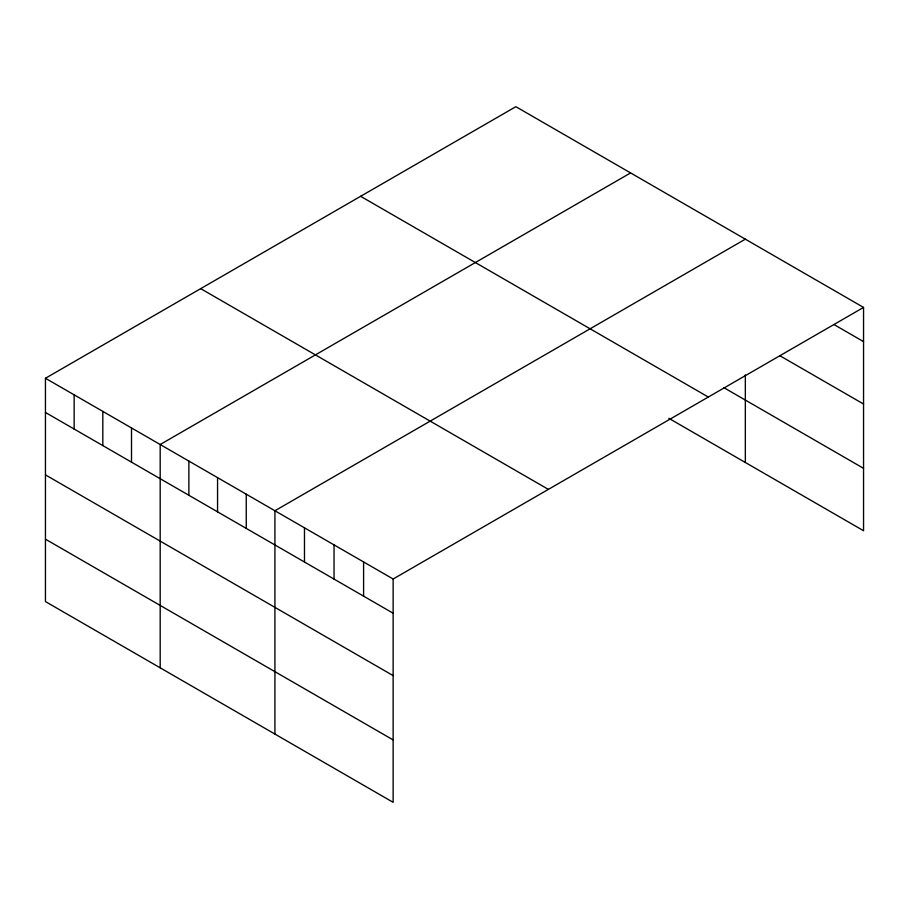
<?xml version="1.0" encoding="UTF-8"?>
<svg xmlns="http://www.w3.org/2000/svg" width="909" height="909" viewBox="0 0 909 909"><rect width="100%" height="100%" fill="white"/><g stroke="black" fill="none" stroke-linecap="round" stroke-linejoin="round"><path stroke-width="1.36" d="M45.45 378.269L393.142 579.01L393.142 802.317L45.45 601.576L45.45 378.269L515.857 106.683L863.55 307.424L863.55 530.731L668.842 418.322M630.596 172.926L160.189 444.512L160.189 667.82M745.335 239.169L274.927 510.756L274.927 734.074M393.142 579.01L863.55 307.424M833.996 324.558L863.55 341.625M779.615 355.578L863.55 404.028M723.825 387.654L863.55 468.328M360.623 196.299L708.316 397.04M200.684 288.642L548.377 489.383M45.45 412.47L393.142 613.211M45.45 474.873L393.142 675.614M45.45 539.173L393.142 739.915M745.335 374.917L745.335 462.488M363.589 561.944L363.589 596.145M334.035 544.877L334.035 579.09M304.481 527.811L304.481 562.023M246.248 494.189L246.248 528.402M217.558 477.634L217.558 511.835M188.879 461.068L188.879 495.28M131.51 427.946L131.51 462.158M102.819 411.391L102.819 445.592M74.14 394.824L74.14 429.037"/></g></svg>
